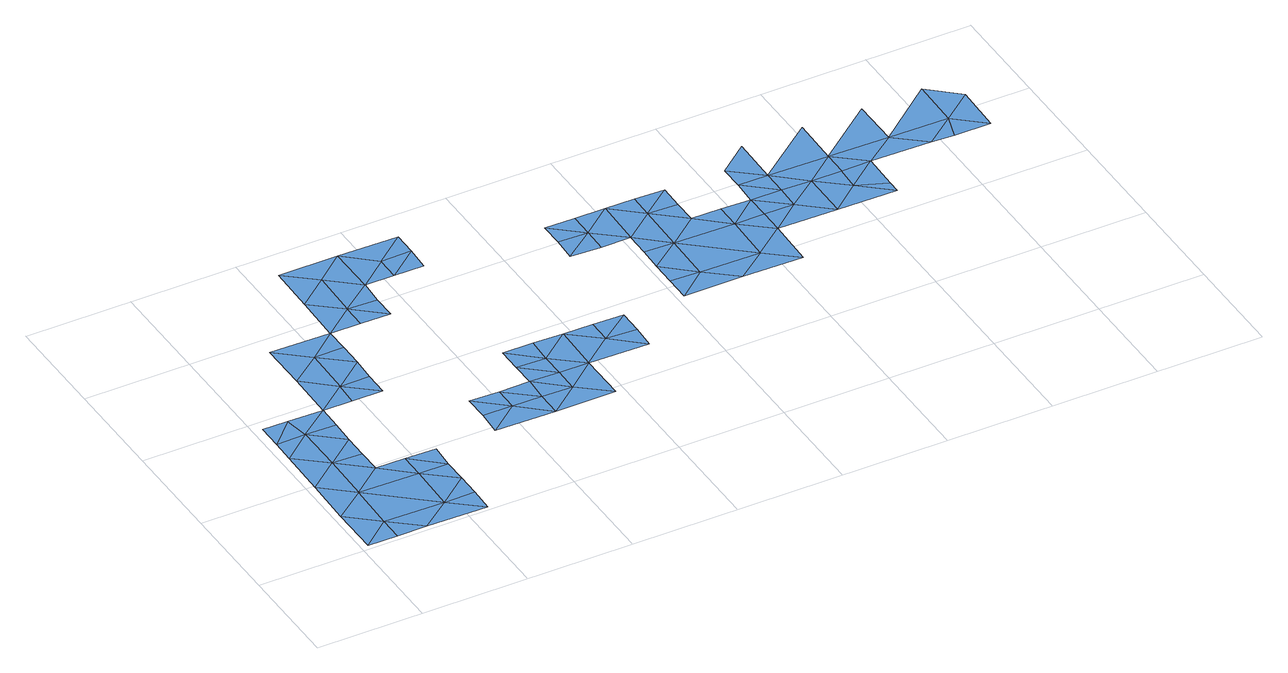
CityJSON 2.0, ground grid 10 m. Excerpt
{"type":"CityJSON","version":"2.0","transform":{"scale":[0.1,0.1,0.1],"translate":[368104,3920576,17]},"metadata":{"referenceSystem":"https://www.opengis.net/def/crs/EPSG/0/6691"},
"CityObjects":{
"waterbody1":{"type":"WaterBody","attributes":{"name":"9","class":"1140","function":"1","WaterBodyRiverFloodingRiskAttribute.description":"5","WaterBodyRiverFloodingRiskAttribute.rankOrg":"1","WaterBodyRiverFloodingRiskAttribute.adminType":"2","WaterBodyRiverFloodingRiskAttribute.scale":"L1"},"geometry":[{"type":"MultiSurface","lod":"1","boundaries":[[[0,1,2]],[[3,0,2]],[[4,3,2]],[[5,4,2]],[[6,4,5]],[[6,5,7]],[[7,5,8]],[[1,9,10]],[[10,9,11]],[[12,13,14]],[[15,14,13]],[[16,17,15]],[[15,17,14]],[[18,19,8]],[[5,2,18]],[[19,18,20]],[[21,19,20]],[[17,21,14]],[[14,22,12]],[[11,9,23]],[[14,21,20]],[[10,2,1]],[[18,2,10]],[[8,5,18]],[[11,24,10]],[[10,24,18]],[[24,20,18]],[[24,25,20]],[[22,14,20]],[[25,22,20]]]}]},
"waterbody2":{"type":"WaterBody","attributes":{"name":"9","class":"1140","function":"1","WaterBodyRiverFloodingRiskAttribute.description":"5","WaterBodyRiverFloodingRiskAttribute.rankOrg":"1","WaterBodyRiverFloodingRiskAttribute.adminType":"2","WaterBodyRiverFloodingRiskAttribute.scale":"L1"},"geometry":[{"type":"MultiSurface","lod":"1","boundaries":[[[26,27,28]],[[28,27,29]],[[30,28,29]],[[28,30,31]],[[32,31,30]],[[33,34,30]],[[13,33,30]],[[30,29,13]],[[31,35,28]],[[30,34,32]],[[35,26,28]]]}]},
"waterbody3":{"type":"WaterBody","attributes":{"name":"9","class":"1140","function":"1","WaterBodyRiverFloodingRiskAttribute.description":"5","WaterBodyRiverFloodingRiskAttribute.rankOrg":"1","WaterBodyRiverFloodingRiskAttribute.adminType":"2","WaterBodyRiverFloodingRiskAttribute.scale":"L1"},"geometry":[{"type":"MultiSurface","lod":"1","boundaries":[[[36,37,38]],[[39,40,41]],[[39,41,42]],[[38,42,41]],[[41,36,38]],[[43,36,41]],[[40,43,41]]]}]},
"waterbody4":{"type":"WaterBody","attributes":{"name":"9","class":"1140","function":"1","WaterBodyRiverFloodingRiskAttribute.description":"5","WaterBodyRiverFloodingRiskAttribute.rankOrg":"1","WaterBodyRiverFloodingRiskAttribute.adminType":"2","WaterBodyRiverFloodingRiskAttribute.scale":"L1"},"geometry":[{"type":"MultiSurface","lod":"1","boundaries":[[[44,45,46]],[[47,45,44]],[[48,49,50]],[[45,51,46]],[[50,52,48]],[[46,53,49]],[[54,52,50]],[[55,50,56]],[[26,50,55]],[[50,26,54]],[[51,53,46]],[[56,57,55]],[[49,53,56]],[[56,53,57]],[[50,49,56]],[[49,44,46]]]}]},
"waterbody5":{"type":"WaterBody","attributes":{"name":"9","class":"1140","function":"1","WaterBodyRiverFloodingRiskAttribute.description":"5","WaterBodyRiverFloodingRiskAttribute.rankOrg":"2","WaterBodyRiverFloodingRiskAttribute.adminType":"2","WaterBodyRiverFloodingRiskAttribute.scale":"L1"},"geometry":[{"type":"MultiSurface","lod":"1","boundaries":[[[36,58,37]],[[43,58,36]],[[59,60,58]],[[61,58,43]],[[59,58,61]],[[60,37,58]]]}]},
"waterbody6":{"type":"WaterBody","attributes":{"name":"9","class":"1140","function":"1","WaterBodyRiverFloodingRiskAttribute.description":"5","WaterBodyRiverFloodingRiskAttribute.rankOrg":"1","WaterBodyRiverFloodingRiskAttribute.adminType":"2","WaterBodyRiverFloodingRiskAttribute.scale":"L1"},"geometry":[{"type":"MultiSurface","lod":"1","boundaries":[[[62,63,64]],[[62,64,59]],[[65,66,64]],[[60,59,67]],[[67,59,66]],[[59,64,66]],[[60,67,68]],[[69,67,66]],[[65,64,70]],[[37,60,68]],[[71,68,67]],[[69,71,67]],[[64,63,70]]]}]},
"waterbody7":{"type":"WaterBody","attributes":{"name":"9","class":"1140","function":"1","WaterBodyRiverFloodingRiskAttribute.description":"5","WaterBodyRiverFloodingRiskAttribute.rankOrg":"1","WaterBodyRiverFloodingRiskAttribute.adminType":"2","WaterBodyRiverFloodingRiskAttribute.scale":"L1"},"geometry":[{"type":"MultiSurface","lod":"1","boundaries":[[[72,73,74]],[[73,72,75]],[[75,72,76]],[[77,76,72]],[[78,79,75]],[[75,79,80]],[[81,82,72]],[[83,84,82]],[[85,86,87]],[[88,85,87]],[[82,81,83]],[[87,89,90]],[[82,84,91]],[[88,87,92]],[[93,92,87]],[[87,90,93]],[[91,90,82]],[[94,81,74]],[[95,94,74]],[[96,97,73]],[[89,82,90]],[[75,80,73]],[[77,72,89]],[[78,75,76]],[[86,89,87]],[[74,81,72]],[[96,73,80]],[[74,98,95]],[[98,74,97]],[[97,74,73]],[[89,72,82]]]}]},
"waterbody8":{"type":"WaterBody","attributes":{"name":"9","class":"1140","function":"1","WaterBodyRiverFloodingRiskAttribute.description":"5","WaterBodyRiverFloodingRiskAttribute.rankOrg":"1","WaterBodyRiverFloodingRiskAttribute.adminType":"2","WaterBodyRiverFloodingRiskAttribute.scale":"L1"},"geometry":[{"type":"MultiSurface","lod":"1","boundaries":[[[99,95,100]],[[101,99,102]],[[99,100,102]],[[103,101,102]],[[100,104,102]],[[105,106,102]],[[102,104,105]],[[104,107,105]],[[107,108,105]],[[108,109,105]],[[110,105,109]],[[108,111,109]],[[109,111,112]],[[113,112,111]],[[114,109,112]],[[115,112,113]],[[116,114,112]],[[116,112,115]]]}]},
"waterbody9":{"type":"WaterBody","attributes":{"name":"9","class":"1140","function":"1","WaterBodyRiverFloodingRiskAttribute.description":"5","WaterBodyRiverFloodingRiskAttribute.rankOrg":"2","WaterBodyRiverFloodingRiskAttribute.adminType":"2","WaterBodyRiverFloodingRiskAttribute.scale":"L1"},"geometry":[{"type":"MultiSurface","lod":"1","boundaries":[[[117,118,119]],[[100,95,120]],[[121,108,119]],[[121,119,118]],[[108,107,119]],[[100,120,104]],[[120,117,104]],[[98,120,95]],[[117,119,104]],[[120,98,97]],[[120,97,117]],[[107,104,119]]]}]}
},
"vertices":[
[121,28,6],[121,50,6],[92,27,6],[120,4,6],[63,5,6],[35,28,6],[35,5,6],[7,5,6],[7,52,6],[121,73,6],[93,73,6],[93,97,6],[66,166,6],[66,189,6],[37,167,6],[33,190,6],[9,190,6],[9,166,6],[36,74,6],[8,98,6],[37,121,6],[9,144,6],[65,143,6],[122,96,6],[65,97,6],[65,120,6],
[124,281,6],[67,282,6],[96,258,6],[67,236,6],[95,212,6],[124,235,6],[123,212,6],[94,189,6],[123,189,6],[124,258,6],
[235,118,6],[236,141,6],[207,141,6],[179,118,6],[178,95,6],[207,118,6],[179,142,6],[235,94,6],
[210,326,6],[239,349,6],[210,349,6],[238,326,6],[181,303,6],[182,326,6],[153,304,6],[239,372,6],[181,280,6],[182,373,6],[153,281,6],[125,327,6],[154,350,6],[126,373,6],
[264,117,6],[292,140,6],[264,140,6],[292,94,6],
[349,139,6],[350,162,6],[321,163,6],[321,186,6],[293,186,6],[264,163,6],[236,164,6],[265,187,6],[350,185,6],[236,187,6],
[436,253,6],[492,206,6],[493,252,6],[435,207,6],[407,231,6],[408,254,6],[407,208,6],[407,184,6],[463,184,6],[465,276,6],[437,300,6],[465,299,6],[465,322,6],[351,278,6],[380,277,6],[380,300,6],[352,301,6],[408,277,6],[409,323,6],[437,323,6],[352,324,6],[380,323,6],[493,276,6],[521,275,6],[520,183,6],[521,229,6],[521,252,6],
[522,298,6],[550,275,6],[522,321,6],[550,298,6],[551,344,6],[578,274,6],[607,297,6],[608,343,6],[607,274,6],[635,274,6],[664,296,6],[664,342,6],[692,273,6],[720,295,6],[713,272,6],[721,342,6],[748,272,6],[749,318,6],
[578,228,6],[634,227,6],[606,251,6],[549,252,6],[634,239,6]
]}
